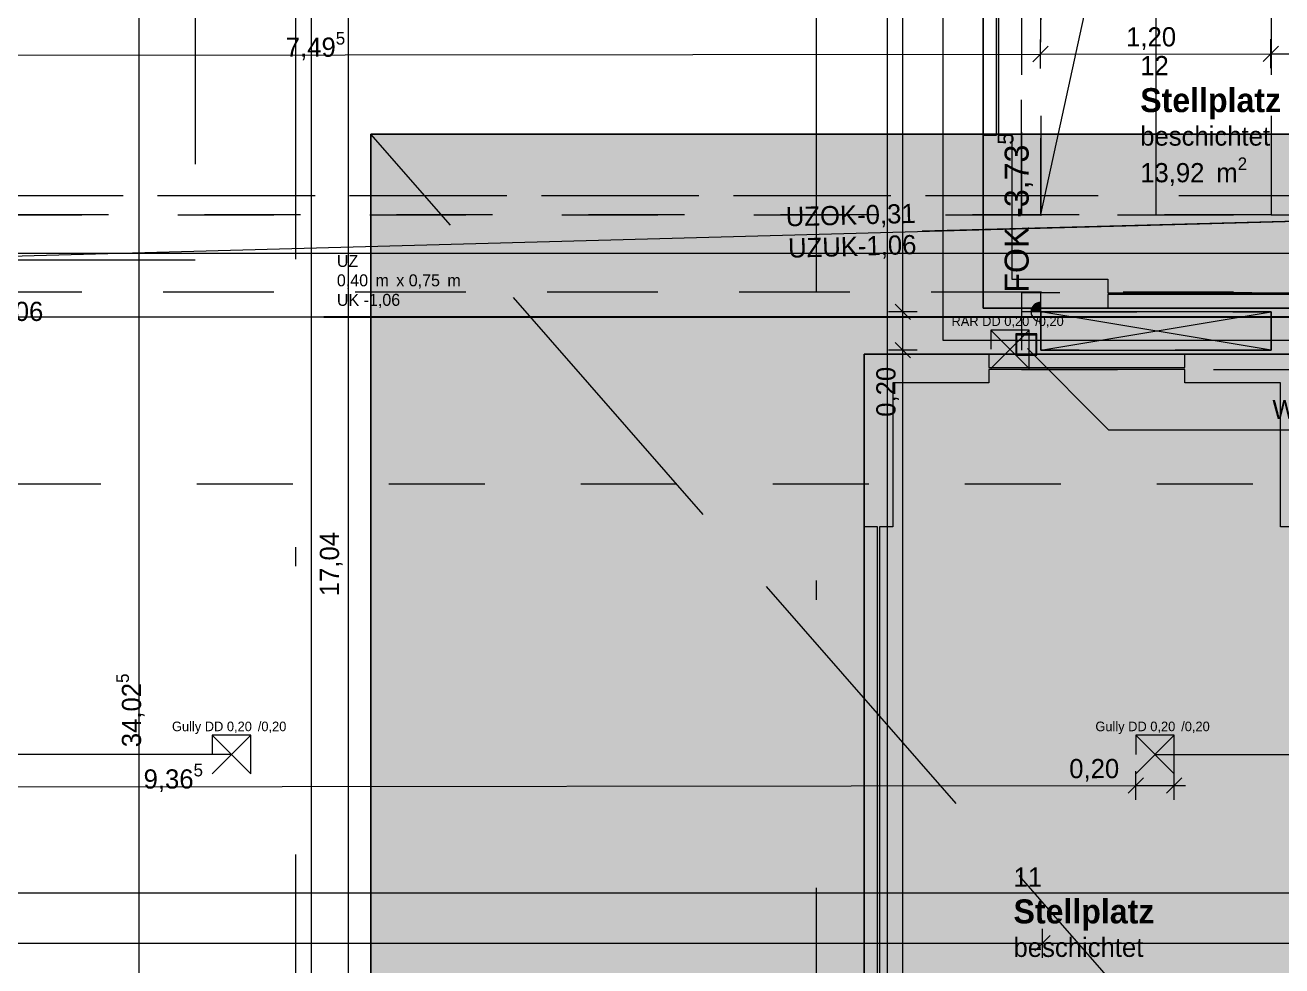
# Model space of a CAD drawing. Header units: metres. Extents: x -14 to 130, y -38 to 4.
# Drawn here: x 7.51 to 14.06, y -18.38 to -13.48 of the extents above; entities that cross this region are included whole.
import ezdxf

# ---------------------------------------------------------------- set-up
doc = ezdxf.new("R2010")
doc.units = ezdxf.units.M
doc.header["$MEASUREMENT"] = 0
for name, pattern in [('Baufluchtlinie', [0.013, 0.008, -0.005]), ('Kanal', [0.005, 0.003, -0.001, 0, -0.001]), ('Schnittlinie', [0.006, 0.003, -0.0015, 0, -0.0015]), ('Strichliert_1_-1', [2, 1, -1]), ('Strichlinie eng', [0.002, 0.0015, -0.0005]), ('Untersicht', [0.001, 0.0005, -0.0005])]:
    doc.linetypes.add(name, pattern=pattern)
for name, color, linetype in [('-1._KG PP_3_150 Stütze', 7, 'Continuous'), ('-1._KG PP_3_210 Decke', 7, 'Continuous'), ('-1._KG PP_3_220 Bodenaufbau', 7, 'Continuous'), ('-1._KG PP_3_250 Träger Unterzug', 7, 'Continuous'), ('-1._KG PP_3_270 Deckendurchbruchsymbol', 7, 'Continuous'), ('-1._KG PP_3_570 Beschriftung 3D', 7, 'Continuous'), ('-1._KG PP_3_810 Raum', 7, 'Continuous'), ('-1._KG PP_3_815 Raumbegrenzung', 7, 'Continuous'), ('-1._KG PP_3_851 Marker Schnitt', 7, 'Continuous'), ('-1._KG PP_3_860 Marker Änderung bis 26mmtt', 7, 'Continuous'), ('-1._KG PP_3_870 Dokumentation allgemein', 7, 'Continuous'), ('-1._KG PP_3_945 Einreichplan Beschriftung', 7, 'Continuous'), ('-1._KG PP_3_950 Polierplan Bemaßung', 7, 'Continuous'), ('-1._KG PP_3_Bemaßen_Sperrmaß 2D', 7, 'Continuous'), ('-1._KG PP_3_Gelände_Beschriftung Gelände', 7, 'Continuous'), ('-1._KG PP_3_Kataster Grenzpunkte_Grenzpunkt (GP) Hausecke_Kennzeichen', 7, 'Continuous'), ('-1._KG PP_3_Kataster Grenzpunkte_Grenzpunkt (GP) Hausecke_Punktnummer', 7, 'Continuous'), ('-1._KG PP_3_Kataster Grenzpunkte_Grenzpunkt (GP) Zeichen im Fels_Kennzeichen', 7, 'Continuous'), ('-1._KG PP_3_Kataster Grundstücke_Grundstück', 7, 'Continuous'), ('-1._KG PP_3_Neubau_840 Baulinien', 7, 'Continuous')]:
    doc.layers.add(name, color=color, linetype=linetype)
doc.styles.add('ERSTELLTER_STIL_5', font='')
doc.styles.add('ERSTELLTER_STIL_9', font='')
doc.styles.get('ERSTELLTER_STIL_5').set_extended_font_data('Eurostile')
doc.styles.get('ERSTELLTER_STIL_9').set_extended_font_data('Eurostile', bold=True)
doc.linetypes.add('GAS', pattern='A,0,[1,415_260415_PP_VA_1_2 -1 KG1.Shx,S=0.186508,R=0,X=0,Y=0],-26.5,0', length=26.5)
doc.linetypes.add('Wolke', pattern='A,0,[3,415_260415_PP_VA_1_2 -1 KG1.Shx,S=0.00023923,R=0,X=-3.85971e-06,Y=0.000734738],-0.03,0', length=0.03)

msp = doc.modelspace()

# ---------------------------------------------------------------- hatches: boundary and pattern name
at = {"layer": '-1._KG PP_3_150 Stütze', "linetype": 'Continuous', "lineweight": 13, "true_color": 0x3f7f02}
msp.add_hatch(color=76, dxfattribs=at).paths.add_polyline_path([(12.8, -15.175), (14, -15.175), (14, -14.975), (12.8, -14.975)])
at = {"layer": '-1._KG PP_3_570 Beschriftung 3D', "linetype": 'Continuous', "lineweight": 0, "true_color": 0x191100}
h = msp.add_hatch(color=28, dxfattribs=at)
h.paths.add_polyline_path([(13.15, -8.955), (12.5, -8.955), (12.5, -9.855), (12.57, -9.855), (12.57, -14.055), (12.5, -14.055), (12.5, -14.955), (13.15, -14.955), (13.15, -14.885), (14.17, -14.885), (14.17, -14.955), (14.82, -14.955), (14.82, -14.055), (14.75, -14.055), (14.75, -9.855), (14.82, -9.855), (14.82, -8.955), (14.17, -8.955), (14.17, -9.025), (13.15, -9.025)])
h.paths.add_polyline_path([(12.58, -14.055), (12.58, -9.855), (12.65, -9.855), (12.65, -9.105), (13.15, -9.105), (13.15, -9.035), (14.17, -9.035), (14.17, -9.105), (14.67, -9.105), (14.67, -9.855), (14.74, -9.855), (14.74, -14.055), (14.67, -14.055), (14.67, -14.805), (14.17, -14.805), (14.17, -14.875), (13.15, -14.875), (13.15, -14.805), (12.65, -14.805), (12.65, -14.055)], flags=0)
h = msp.add_hatch(color=28, dxfattribs=at)
h.paths.add_polyline_path([(11.95, -16.095), (11.95, -20.295), (11.88, -20.295), (11.88, -21.195), (12.53, -21.195), (12.53, -21.125), (13.55, -21.125), (13.55, -21.195), (14.2, -21.195), (14.2, -20.295), (14.13, -20.295), (14.13, -16.095), (14.2, -16.095), (14.2, -15.195), (13.55, -15.195), (13.55, -15.265), (12.53, -15.265), (12.53, -15.195), (11.88, -15.195), (11.88, -16.095)])
h.paths.add_polyline_path([(11.96, -20.295), (11.96, -16.095), (12.03, -16.095), (12.03, -15.345), (12.53, -15.345), (12.53, -15.275), (13.55, -15.275), (13.55, -15.345), (14.05, -15.345), (14.05, -16.095), (14.12, -16.095), (14.12, -20.295), (14.05, -20.295), (14.05, -21.045), (13.55, -21.045), (13.55, -21.115), (12.53, -21.115), (12.53, -21.045), (12.03, -21.045), (12.03, -20.295)], flags=0)
at = {"layer": '-1._KG PP_3_Gelände_Beschriftung Gelände', "linetype": 'Continuous', "lineweight": 0, "true_color": 0x0f1f00}
msp.add_hatch(color=88, dxfattribs=at).paths.add_polyline_path([(9.31, -22.05), (16.31, -22.05), (16.31, -14.05), (9.31, -14.05)])
at = {"layer": '-1._KG PP_3_Kataster Grenzpunkte_Grenzpunkt (GP) Hausecke_Kennzeichen', "linetype": 'Continuous', "lineweight": 0, "true_color": 0x000000}
msp.add_hatch(color=18, dxfattribs=at).paths.add_polyline_path([(12.8, -14.975), (12.8, -14.925), (12.7809, -14.9288), (12.7646, -14.9396), (12.7538, -14.9559), (12.75, -14.975)])

# ---------------------------------------------------------------- linework, layer by layer
at = {"layer": '-1._KG PP_3_150 Stütze', "color": 7, "linetype": 'Continuous', "lineweight": 13, "ltscale": 1000}
for p, q in [((12.8, -15.175), (14, -14.975)), ((14, -15.175), (12.8, -14.975))]:
    msp.add_line(p, q, dxfattribs=at)
at = {"layer": '-1._KG PP_3_150 Stütze', "color": 7, "linetype": 'Continuous', "lineweight": 18, "ltscale": 1000, "flags": 128}
msp.add_lwpolyline([(12.8, -15.175), (14, -15.175), (14, -14.975), (12.8, -14.975)], close=True, dxfattribs=at)
at = {"layer": '-1._KG PP_3_210 Decke', "color": 7, "linetype": 'Untersicht', "lineweight": 13, "ltscale": 1000, "true_color": 0xf4f4f4, "flags": 128}
msp.add_lwpolyline([(0.1444, -3.915), (0.1845, -14.87), (15.32, -14.87), (15.32, -6.225), (10.905, -6.225), (10.905, -6.065), (8.925, -6.065), (8.925, -4.045), (8.745, -4.045), (8.745, -3.915), (5.625, -3.915), (0.8144, -3.915)], close=True, dxfattribs=at)
at = {"layer": '-1._KG PP_3_210 Decke', "color": 8, "linetype": 'Untersicht', "lineweight": 13, "ltscale": 1000, "flags": 128}
msp.add_lwpolyline([(0.1831, -14.47), (0.185, -14.9998), (0.185, -21.895), (3.305, -21.895), (3.305, -22.165), (4.905, -22.165), (4.905, -24.32), (7.875, -24.32), (7.875, -23.85), (9.87, -23.85), (9.87, -24.32), (13.0067, -24.32), (12.9484, -23.92), (12.865, -23.92), (12.865, -21.895), (18.7604, -21.895), (18.7621, -21.495), (18.7694, -20.4274), (14.6603, -20.4274), (15.32, -17.3819), (15.32, -14.87), (15.32, -14.47)], close=True, dxfattribs=at)
at = {"layer": '-1._KG PP_3_220 Bodenaufbau', "color": 7, "linetype": 'Continuous', "lineweight": 13, "ltscale": 1000, "flags": 128}
for points in [[(12.8, -14.975), (12.8, -15.175)], [(14, -14.975), (12.8, -14.975)], [(14, -15.175), (14, -14.975)], [(12.8, -15.175), (14, -15.175)]]:
    msp.add_lwpolyline(points, dxfattribs=at)
at = {"layer": '-1._KG PP_3_250 Träger Unterzug', "color": 76, "linetype": 'GAS', "lineweight": 13, "ltscale": 1000, "true_color": 0x3f7f02}
for p, q in [((13.4, -8.955), (13.4, -14.47)), ((0.6538, -14.67), (15.32, -14.67))]:
    msp.add_line(p, q, dxfattribs=at)
at = {"layer": '-1._KG PP_3_250 Träger Unterzug', "color": 76, "linetype": 'Untersicht', "lineweight": 13, "ltscale": 1000, "true_color": 0x3f7f02, "flags": 128}
for points in [[(12.8, -8.955), (12.8, -14.47)], [(14, -8.955), (14, -14.47)], [(5.305, -14.47), (15.32, -14.47)], [(14, -14.47), (12.8, -14.47)], [(5.305, -14.87), (15.32, -14.87)]]:
    msp.add_lwpolyline(points, dxfattribs=at)
at = {"layer": '-1._KG PP_3_270 Deckendurchbruchsymbol', "color": 7, "linetype": 'Untersicht', "lineweight": 13, "ltscale": 1000}
for p, q in [((12.54, -15.27), (12.74, -15.07)), ((12.54, -15.07), (12.74, -15.27)), ((8.485, -17.38), (8.685, -17.18)), ((8.485, -17.18), (8.685, -17.38)), ((13.295, -17.38), (13.495, -17.18)), ((13.295, -17.18), (13.495, -17.38))]:
    msp.add_line(p, q, dxfattribs=at)
at = {"layer": '-1._KG PP_3_270 Deckendurchbruchsymbol', "color": 7, "linetype": 'Untersicht', "lineweight": 13, "ltscale": 1000, "flags": 128}
for points in [[(12.74, -15.27), (12.74, -15.07), (12.54, -15.07), (12.54, -15.27)], [(8.685, -17.38), (8.685, -17.18), (8.485, -17.18), (8.485, -17.38)], [(13.495, -17.38), (13.495, -17.18), (13.295, -17.18), (13.295, -17.38)]]:
    msp.add_lwpolyline(points, close=True, dxfattribs=at)
at = {"layer": '-1._KG PP_3_570 Beschriftung 3D', "color": 40, "linetype": 'Continuous', "lineweight": 0, "ltscale": 1000, "true_color": 0xffb300, "flags": 128}
for points in [[(12.57, -14.055), (12.57, -9.855)], [(12.58, -9.855), (12.58, -14.055)], [(12.5804, -9.855), (12.5804, -14.055)], [(12.5, -14.055), (12.57, -14.055)], [(12.5, -14.955), (12.5, -14.055)], [(12.58, -14.055), (12.65, -14.055)], [(12.65, -14.055), (12.65, -14.805)], [(12.6504, -14.055), (12.6504, -14.805)], [(12.65, -14.805), (13.15, -14.805)], [(13.15, -14.805), (13.15, -14.875)], [(13.1504, -14.805), (13.1504, -14.875)], [(13.15, -14.875), (14.17, -14.875)], [(13.15, -14.885), (13.15, -14.955)], [(14.17, -14.885), (13.15, -14.885)], [(13.1504, -14.885), (13.1504, -14.955)], [(13.15, -14.955), (12.5, -14.955)], [(11.88, -15.195), (12.53, -15.195)], [(11.88, -16.095), (11.88, -15.195)], [(12.53, -15.195), (12.53, -15.265)], [(12.5304, -15.195), (12.5304, -15.265)], [(13.55, -15.195), (14.2, -15.195)], [(13.55, -15.265), (13.55, -15.195)], [(12.53, -15.265), (13.55, -15.265)], [(12.53, -15.275), (12.53, -15.345)], [(13.55, -15.275), (12.53, -15.275)], [(12.5304, -15.275), (12.5304, -15.345)], [(13.55, -15.345), (13.55, -15.275)], [(12.03, -15.345), (12.03, -16.095)], [(12.53, -15.345), (12.03, -15.345)], [(12.0304, -15.345), (12.0304, -16.095)], [(14.05, -15.345), (13.55, -15.345)], [(14.05, -16.095), (14.05, -15.345)], [(11.95, -16.095), (11.88, -16.095)], [(11.95, -20.295), (11.95, -16.095)], [(12.03, -16.095), (11.96, -16.095)], [(11.96, -16.095), (11.96, -20.295)], [(11.9604, -16.095), (11.9604, -20.295)], [(14.12, -16.095), (14.05, -16.095)]]:
    msp.add_lwpolyline(points, dxfattribs=at)
at = {"layer": '-1._KG PP_3_810 Raum', "color": 5, "linetype": 'Continuous', "lineweight": 0, "ltscale": 1000, "flags": 128}
for points in [[(12.5, -8.955), (12.5, -14.955), (14.82, -14.955), (14.82, -8.955)], [(11.88, -15.195), (11.88, -21.195), (14.2, -21.195), (14.2, -15.195)]]:
    msp.add_lwpolyline(points, close=True, dxfattribs=at)
at = {"layer": '-1._KG PP_3_815 Raumbegrenzung', "color": 5, "linetype": 'Continuous', "lineweight": 0, "ltscale": 1000, "flags": 128}
for points in [[(12.5, -14.955), (12.5, -8.955), (14.82, -8.955), (14.82, -14.955)], [(11.88, -21.195), (11.88, -15.195), (14.2, -15.195), (14.2, -21.195)]]:
    msp.add_lwpolyline(points, close=True, dxfattribs=at)
at = {"layer": '-1._KG PP_3_851 Marker Schnitt', "color": 7, "linetype": 'Schnittlinie', "lineweight": 13, "ltscale": 1000}
for p, q in [((11.63, -5.7741), (11.63, -35.645)), ((8.9179, -11.7), (8.9179, -29.1277))]:
    msp.add_line(p, q, dxfattribs=at)
at = {"layer": '-1._KG PP_3_860 Marker Änderung bis 26mmtt', "color": 200, "linetype": 'Wolke', "lineweight": 13, "ltscale": 1000, "true_color": 0xd600ff}
for p, q in [((12.2904, -8.865), (12.2904, -15.1218)), ((12.2904, -15.1218), (14.8825, -15.1218))]:
    msp.add_line(p, q, dxfattribs=at)
at = {"layer": '-1._KG PP_3_870 Dokumentation allgemein', "color": 140, "linetype": 'Strichlinie eng', "lineweight": 0, "ltscale": 1000, "true_color": 0x00b9ff, "flags": 128}
msp.add_lwpolyline([(8.395, -8.705), (8.395, -14.705), (5.875, -14.705), (5.875, -8.705)], close=True, dxfattribs=at)
at = {"layer": '-1._KG PP_3_Bemaßen_Sperrmaß 2D', "color": 5, "linetype": 'GAS', "lineweight": 0, "ltscale": 1000}
for p, q in [((9, 3), (9, -36)), ((12, 3), (12, -36)), ((-1.5, -15), (21, -15)), ((-1.5, -18), (21, -18))]:
    msp.add_line(p, q, dxfattribs=at)
at = {"layer": '-1._KG PP_3_Gelände_Beschriftung Gelände', "color": 7, "linetype": 'Continuous', "lineweight": 18, "ltscale": 1000, "flags": 128}
for points in [[(9.31, -14.05), (16.31, -14.05)], [(9.31, -22.05), (9.31, -14.05)], [(9.31, -14.05), (9.31, -22.05)], [(16.31, -14.05), (9.31, -14.05)]]:
    msp.add_lwpolyline(points, dxfattribs=at)
at = {"layer": '-1._KG PP_3_Gelände_Beschriftung Gelände', "color": 76, "linetype": 'Strichlinie eng', "lineweight": 13, "ltscale": 1000, "true_color": 0x3f7f02, "flags": 128}
msp.add_lwpolyline([(16.31, -22.05), (9.31, -14.05)], dxfattribs=at)
at = {"layer": '-1._KG PP_3_Kataster Grenzpunkte_Grenzpunkt (GP) Hausecke_Kennzeichen', "color": 76, "linetype": 'Continuous', "lineweight": 13, "ltscale": 1000, "true_color": 0x3f7f02}
for p, q in [((8.1042, -34.025), (8.1042, 0)), ((12.8383, -13.5921), (12.7584, -13.6722)), ((12.7984, -13.7072), (12.7983, -13.5572)), ((14.0383, -13.5906), (13.9584, -13.6707)), ((13.9984, -13.7057), (13.9982, -13.5557)), ((5.3046, -13.6415), (12.7984, -13.6322)), ((12.7984, -13.6322), (13.9983, -13.6307)), ((13.9983, -13.6307), (15.1203, -13.6293)), ((12.81, -18.338), (12.81, -18.188)), ((0, -18.263), (12.81, -18.263)), ((12.85, -18.223), (12.77, -18.303)), ((12.81, -18.263), (18.9103, -18.263))]:
    msp.add_line(p, q, dxfattribs=at)
at = {"layer": '-1._KG PP_3_Kataster Grenzpunkte_Grenzpunkt (GP) Hausecke_Kennzeichen', "color": 6, "linetype": 'Continuous', "lineweight": 13, "ltscale": 1000, "true_color": 0xfb02fe}
for p, q in [((12.0822, -14.975), (12.0822, -8.955)), ((12.1572, -14.975), (12.0072, -14.975)), ((12.0422, -14.935), (12.1222, -15.015)), ((12.0822, -15.175), (12.0822, -14.975)), ((12.1572, -15.175), (12.0072, -15.175)), ((12.0422, -15.135), (12.1222, -15.215)), ((12.0822, -21.495), (12.0822, -15.175)), ((13.335, -17.4015), (13.2551, -17.4816)), ((13.2952, -17.5165), (13.295, -17.3665)), ((13.4551, -17.4813), (13.535, -17.4012)), ((13.4952, -17.5163), (13.495, -17.3663)), ((3.932, -17.4532), (13.2951, -17.4415)), ((13.2951, -17.4415), (13.4951, -17.4413)), ((13.4951, -17.4413), (13.5551, -17.4412))]:
    msp.add_line(p, q, dxfattribs=at)
at = {"layer": '-1._KG PP_3_Kataster Grenzpunkte_Grenzpunkt (GP) Hausecke_Kennzeichen', "color": 7, "linetype": 'Strichliert_1_-1', "lineweight": 13, "ltscale": 1000}
for p, q in [((12.8005, -14.4676), (14, -8.955)), ((0.6563, -14.8699), (15.32, -14.47)), ((15.32, -14.47), (12.1834, -14.5554))]:
    msp.add_line(p, q, dxfattribs=at)
at = {"layer": '-1._KG PP_3_Kataster Grenzpunkte_Grenzpunkt (GP) Hausecke_Kennzeichen', "color": 7, "linetype": 'Continuous', "lineweight": 13, "ltscale": 1000}
for p, q in [((12.8, -15.075), (12.8, -14.875)), ((12.8, -14.975), (12.7, -14.975))]:
    msp.add_line(p, q, dxfattribs=at)
msp.add_circle((12.8, -14.47), 0.0025, dxfattribs=at)
msp.add_arc((12.8, -14.975), 0.05, 90, 270, dxfattribs=at)
at = {"layer": '-1._KG PP_3_Kataster Grenzpunkte_Grenzpunkt (GP) Hausecke_Punktnummer', "color": 8, "linetype": 'Continuous', "lineweight": 13, "ltscale": 1000, "true_color": 0x7e7f7f}
msp.add_line((9.1926, -7.735), (9.1926, -24.7782), dxfattribs=at)
at = {"layer": '-1._KG PP_3_Kataster Grenzpunkte_Grenzpunkt (GP) Zeichen im Fels_Kennzeichen', "color": 171, "linetype": 'Kanal', "lineweight": 13, "ltscale": 1000, "true_color": 0x6c6cff, "flags": 128}
for points in [[(12.52, -21.19), (12.52, -19.5581), (14.9953, -17.0828), (14.9953, -12.0784)], [(12.7316, -15.1666), (13.1524, -15.5885), (14.8306, -15.5885), (14.9953, -15.4238)], [(8.585, -17.28), (5.9065, -17.28), (5.4314, -17.7552)], [(13.395, -17.28), (14.7981, -17.28)]]:
    msp.add_lwpolyline(points, dxfattribs=at)
at = {"layer": '-1._KG PP_3_Kataster Grenzpunkte_Grenzpunkt (GP) Zeichen im Fels_Kennzeichen', "color": 171, "linetype": 'Untersicht', "lineweight": 13, "ltscale": 1000, "true_color": 0x6c6cff, "flags": 128}
for points in [[(12.67, -15.2), (12.78, -15.2), (12.78, -15.09), (12.67, -15.09)], [(12.675, -15.095), (12.775, -15.095), (12.775, -15.195), (12.675, -15.195)]]:
    msp.add_lwpolyline(points, close=True, dxfattribs=at)
at = {"layer": '-1._KG PP_3_Kataster Grundstücke_Grundstück', "color": 30, "linetype": 'Untersicht', "lineweight": 13, "ltscale": 1000, "true_color": 0xff6400, "flags": 128}
for points in [[(14.1, -14.47), (14.1, -8.955), (12.7, -8.955), (12.7, -14.47)], [(12.7, -14.47), (12.8, -14.47), (12.8, -8.955), (12.7, -8.955)], [(14, -14.47), (14.1, -14.47), (14.1, -8.955), (14, -8.955)], [(14.1, -14.37), (12.7, -14.37), (12.7, -14.47), (14.1, -14.47)], [(12.7, -15.275), (14.1, -15.275), (14.1, -14.875), (12.7, -14.875)], [(12.7, -15.275), (14.1, -15.275), (14.1, -14.875), (12.7, -14.875)]]:
    msp.add_lwpolyline(points, close=True, dxfattribs=at)
for points in [[(12.7, -14.37), (12.7, -9.055)], [(5.405, -14.37), (5.405, -14.47), (12.7, -14.47), (12.7, -14.37)], [(12.7, -14.37), (5.405, -14.37)], [(15.02, -14.37), (5.405, -14.37)], [(15.02, -14.37), (5.405, -14.37)], [(12.8, -15.175), (12.8, -14.975)], [(12.8, -14.975), (14, -14.975)], [(14, -14.975), (14, -15.175)], [(14, -15.175), (12.8, -15.175)], [(5.405, -15.87), (15.02, -15.87)], [(5.405, -15.87), (15.02, -15.87)]]:
    msp.add_lwpolyline(points, dxfattribs=at)
at = {"layer": '-1._KG PP_3_Neubau_840 Baulinien', "color": 1, "linetype": 'Baufluchtlinie', "lineweight": 25, "ltscale": 1000, "true_color": 0xfb0106, "flags": 128}
msp.add_lwpolyline([(-3.9335, -14.9777), (0, -15), (18.9876, -15.0005), (22.8486, -15.0037)], dxfattribs=at)

# ---------------------------------------------------------------- texts
at = {"layer": '-1._KG PP_3_270 Deckendurchbruchsymbol', "color": 1, "linetype": 'Continuous', "lineweight": 0, "char_height": 0.05, "attachment_point": 8, "style": 'ERSTELLTER_STIL_5'}
for s, insert in [('\\A1;{\\pqc;\\pt0;\\fEurostile|b0|i0|c0|p0;\\W1.000000;RAR DD 0,20\\fEurostile|b0|i0|c0|p0;\\W1.000000;\\A1{\\H.66x;\\S^  ;}\\fEurostile|b0|i0|c0|p0;\\W1.000000; /0,20\\fEurostile|b0|i0|c0|p0;\\W1.000000;\\A1{\\H.66x;\\S^  ;}\\fEurostile|b0|i0|c0|p0;\\W1.000000;\\fEurostile|b0|i0|c0|p0;\\W1.000000;\\A1{\\H.66x;\\S^  ;}}', (12.64, -15.0631)), ('\\A1;{\\pqc;\\pt0;\\fEurostile|b0|i0|c0|p0;\\W1.000000;Gully DD 0,20\\fEurostile|b0|i0|c0|p0;\\W1.000000;\\A1{\\H.66x;\\S^  ;}\\fEurostile|b0|i0|c0|p0;\\W1.000000; /0,20\\fEurostile|b0|i0|c0|p0;\\W1.000000;\\A1{\\H.66x;\\S^  ;}\\fEurostile|b0|i0|c0|p0;\\W1.000000;\\fEurostile|b0|i0|c0|p0;\\W1.000000;\\A1{\\H.66x;\\S^  ;}}', (8.585, -17.1738)), ('\\A1;{\\pqc;\\pt0;\\fEurostile|b0|i0|c0|p0;\\W1.000000;Gully DD 0,20\\fEurostile|b0|i0|c0|p0;\\W1.000000;\\A1{\\H.66x;\\S^  ;}\\fEurostile|b0|i0|c0|p0;\\W1.000000; /0,20\\fEurostile|b0|i0|c0|p0;\\W1.000000;\\A1{\\H.66x;\\S^  ;}\\fEurostile|b0|i0|c0|p0;\\W1.000000;\\fEurostile|b0|i0|c0|p0;\\W1.000000;\\A1{\\H.66x;\\S^  ;}}', (13.395, -17.1738))]:
    msp.add_mtext(s, dxfattribs=dict(at, insert=insert))
at = {"layer": '-1._KG PP_3_810 Raum', "color": 7, "linetype": 'Continuous', "lineweight": 13, "attachment_point": 1}
for s, insert, char_height, style in [('\\A1;{\\pql;\\pt0;\\fEurostile|b0|i0|c0|p0;\\W1.000000;12}', (13.3184, -13.6427), 0.1, 'ERSTELLTER_STIL_5'), ('\\A1;{\\pql;\\pt0;\\fEurostile|b1|i0|c0|p0;\\W1.000000;Stellplatz}', (13.3184, -13.8099), 0.125, 'ERSTELLTER_STIL_9'), ('\\A1;{\\pql;\\pt0;\\fEurostile|b0|i0|c0|p0;\\W1.000000;beschichtet}', (13.3184, -14.0094), 0.1, 'ERSTELLTER_STIL_5'), ('\\A1;{\\pql;\\pt0,0.05;\\fEurostile|b0|i0|c0|p0;\\W1.000000;13,92\\fEurostile|b0|i0|c0|p0;\\W1.000000;\\A1{\\H.66x;\\S^  ;}\\fEurostile|b0|i0|c0|p0;\\W1.000000; m\\fEurostile|b0|i0|c0|p0;\\W1.000000;\\A1{\\H.66x;\\S2^  ;}}', (13.3184, -14.1709), 0.1, 'ERSTELLTER_STIL_5'), ('\\A1;{\\pql;\\pt0;\\fEurostile|b0|i0|c0|p0;\\W1.000000;11}', (12.6584, -17.8684), 0.1, 'ERSTELLTER_STIL_5'), ('\\A1;{\\pql;\\pt0;\\fEurostile|b1|i0|c0|p0;\\W1.000000;Stellplatz}', (12.6584, -18.0346), 0.125, 'ERSTELLTER_STIL_9'), ('\\A1;{\\pql;\\pt0;\\fEurostile|b0|i0|c0|p0;\\W1.000000;beschichtet}', (12.6584, -18.2341), 0.1, 'ERSTELLTER_STIL_5')]:
    msp.add_mtext(s, dxfattribs=dict(at, insert=insert, char_height=char_height, style=style))
at = {"layer": '-1._KG PP_3_945 Einreichplan Beschriftung', "color": 7, "linetype": 'Continuous', "lineweight": 13, "char_height": 0.0625, "attachment_point": 1, "style": 'ERSTELLTER_STIL_5'}
for s, insert in [('\\A1;{\\pql;\\pt0,1;\\fEurostile|b0|i0|c0|p0;\\W1.000000;UZ\\fEurostile|b0|i0|c0|p0;\\W1.000000;\\A1{\\H.66x;\\S^  ;}\\fEurostile|b0|i0|c0|p0;\\W1.000000;\\fEurostile|b0|i0|c0|p0;\\W1.000000;\\A1{\\H.66x;\\S^  ;}\\fEurostile|b0|i0|c0|p0;\\W1.000000;\\fEurostile|b0|i0|c0|p0;\\W1.000000;\\fEurostile|b0|i0|c0|p0;\\W1.000000;\\fEurostile|b0|i0|c0|p0;\\W1.000000;\\fEurostile|b0|i0|c0|p0;\\W1.000000;\\fEurostile|b0|i0|c0|p0;\\W1.000000;\\fEurostile|b0|i0|c0|p0;\\W1.000000;\\A1{\\H.66x;\\S^  ;}\\fEurostile|b0|i0|c0|p0;\\W1.000000;\\fEurostile|b0|i0|c0|p0;\\W1.000000;\\A1{\\H.66x;\\S^  ;}\\fEurostile|b0|i0|c0|p0;\\W1.000000;\\fEurostile|b0|i0|c0|p0;\\W1.000000;\\fEurostile|b0|i0|c0|p0;\\W1.000000;\\fEurostile|b0|i0|c0|p0;\\W1.000000;\\fEurostile|b0|i0|c0|p0;\\W1.000000;\\fEurostile|b0|i0|c0|p0;\\W1.000000;\\fEurostile|b0|i0|c0|p0;\\W1.000000;\\A1{\\H.66x;\\S^  ;}\\fEurostile|b0|i0|c0|p0;\\W1.000000;\\fEurostile|b0|i0|c0|p0;\\W1.000000;\\A1{\\H.66x;\\S^  ;}\\fEurostile|b0|i0|c0|p0;\\W1.000000;\\fEurostile|b0|i0|c0|p0;\\W1.000000;\\fEurostile|b0|i0|c0|p0;\\W1.000000;\\fEurostile|b0|i0|c0|p0;\\W1.000000;\\fEurostile|b0|i0|c0|p0;\\W1.000000;\\fEurostile|b0|i0|c0|p0;\\W1.000000;\\fEurostile|b0|i0|c0|p0;\\W1.000000;\\A1{\\H.66x;\\S^  ;}\\fEurostile|b0|i0|c0|p0;\\W1.000000;\\fEurostile|b0|i0|c0|p0;\\W1.000000;\\A1{\\H.66x;\\S^  ;}\\fEurostile|b0|i0|c0|p0;\\W1.000000;\\fEurostile|b0|i0|c0|p0;\\W1.000000;\\fEurostile|b0|i0|c0|p0;\\W1.000000;\\fEurostile|b0|i0|c0|p0;\\W1.000000;\\fEurostile|b0|i0|c0|p0;\\W1.000000;\\fEurostile|b0|i0|c0|p0;\\W1.000000;\\fEurostile|b0|i0|c0|p0;\\W1.000000;\\A1{\\H.66x;\\S^  ;}\\fEurostile|b0|i0|c0|p0;\\W1.000000;\\fEurostile|b0|i0|c0|p0;\\W1.000000;\\A1{\\H.66x;\\S^  ;}\\fEurostile|b0|i0|c0|p0;\\W1.000000;\\fEurostile|b0|i0|c0|p0;\\W1.000000;\\fEurostile|b0|i0|c0|p0;\\W1.000000;\\fEurostile|b0|i0|c0|p0;\\W1.000000;\\fEurostile|b0|i0|c0|p0;\\W1.000000;\\fEurostile|b0|i0|c0|p0;\\W1.000000;\\fEurostile|b0|i0|c0|p0;\\W1.000000;\\A1{\\H.66x;\\S^  ;}\\fEurostile|b0|i0|c0|p0;\\W1.000000;}', (9.1338, -14.6786)), ('\\A1;{\\pql;\\pt0,1;\\fEurostile|b0|i0|c0|p0;\\W1.000000;0,40\\fEurostile|b0|i0|c0|p0;\\W1.000000;\\A1{\\H.66x;\\S^  ;}\\fEurostile|b0|i0|c0|p0;\\W1.000000; m\\fEurostile|b0|i0|c0|p0;\\W1.000000;\\A1{\\H.66x;\\S^  ;}\\fEurostile|b0|i0|c0|p0;\\W1.000000; x \\fEurostile|b0|i0|c0|p0;\\W1.000000;\\fEurostile|b0|i0|c0|p0;\\W1.000000;\\fEurostile|b0|i0|c0|p0;\\W1.000000;\\fEurostile|b0|i0|c0|p0;\\W1.000000;\\fEurostile|b0|i0|c0|p0;\\W1.000000;0,75\\fEurostile|b0|i0|c0|p0;\\W1.000000;\\A1{\\H.66x;\\S^  ;}\\fEurostile|b0|i0|c0|p0;\\W1.000000; m\\fEurostile|b0|i0|c0|p0;\\W1.000000;\\A1{\\H.66x;\\S^  ;}\\fEurostile|b0|i0|c0|p0;\\W1.000000;\\fEurostile|b0|i0|c0|p0;\\W1.000000;\\fEurostile|b0|i0|c0|p0;\\W1.000000;\\fEurostile|b0|i0|c0|p0;\\W1.000000;\\fEurostile|b0|i0|c0|p0;\\W1.000000;\\fEurostile|b0|i0|c0|p0;\\W1.000000;\\fEurostile|b0|i0|c0|p0;\\W1.000000;\\A1{\\H.66x;\\S^  ;}\\fEurostile|b0|i0|c0|p0;\\W1.000000;\\fEurostile|b0|i0|c0|p0;\\W1.000000;\\A1{\\H.66x;\\S^  ;}\\fEurostile|b0|i0|c0|p0;\\W1.000000;\\fEurostile|b0|i0|c0|p0;\\W1.000000;\\fEurostile|b0|i0|c0|p0;\\W1.000000;\\fEurostile|b0|i0|c0|p0;\\W1.000000;\\fEurostile|b0|i0|c0|p0;\\W1.000000;\\fEurostile|b0|i0|c0|p0;\\W1.000000;\\fEurostile|b0|i0|c0|p0;\\W1.000000;\\A1{\\H.66x;\\S^  ;}\\fEurostile|b0|i0|c0|p0;\\W1.000000;\\fEurostile|b0|i0|c0|p0;\\W1.000000;\\A1{\\H.66x;\\S^  ;}\\fEurostile|b0|i0|c0|p0;\\W1.000000;\\fEurostile|b0|i0|c0|p0;\\W1.000000;\\fEurostile|b0|i0|c0|p0;\\W1.000000;\\fEurostile|b0|i0|c0|p0;\\W1.000000;\\fEurostile|b0|i0|c0|p0;\\W1.000000;\\fEurostile|b0|i0|c0|p0;\\W1.000000;\\fEurostile|b0|i0|c0|p0;\\W1.000000;\\A1{\\H.66x;\\S^  ;}\\fEurostile|b0|i0|c0|p0;\\W1.000000;\\fEurostile|b0|i0|c0|p0;\\W1.000000;\\A1{\\H.66x;\\S^  ;}\\fEurostile|b0|i0|c0|p0;\\W1.000000;\\fEurostile|b0|i0|c0|p0;\\W1.000000;\\fEurostile|b0|i0|c0|p0;\\W1.000000;\\fEurostile|b0|i0|c0|p0;\\W1.000000;\\fEurostile|b0|i0|c0|p0;\\W1.000000;\\fEurostile|b0|i0|c0|p0;\\W1.000000;\\fEurostile|b0|i0|c0|p0;\\W1.000000;\\A1{\\H.66x;\\S^  ;}\\fEurostile|b0|i0|c0|p0;\\W1.000000;}', (9.1338, -14.7795)), ('\\A1;{\\pql;\\fEurostile|b0|i0|c0|p0;\\W1.000000;UK\\fEurostile|b0|i0|c0|p0;\\W1.000000; \\fEurostile|b0|i0|c0|p0;\\W1.000000;-1,06}', (9.1338, -14.8811))]:
    msp.add_mtext(s, dxfattribs=dict(at, insert=insert))
at = {"layer": '-1._KG PP_3_950 Polierplan Bemaßung', "color": 76, "linetype": 'Continuous', "lineweight": 13, "true_color": 0x3f7f02, "insert": (13.2451, -13.6116), "char_height": 0.1, "width": 0.306373, "attachment_point": 7, "rotation": 0.07141, "style": 'ERSTELLTER_STIL_5'}
msp.add_mtext('\\A1;{\\pql;\\fEurostile|b0|i0|c0|p0;\\W1.000000;1,20}', dxfattribs=at)
at = {"layer": '-1._KG PP_3_950 Polierplan Bemaßung', "color": 6, "linetype": 'Continuous', "lineweight": 13, "true_color": 0xfb02fe, "char_height": 0.1, "width": 0.306373, "attachment_point": 7, "style": 'ERSTELLTER_STIL_5'}
for insert, rotation in [((12.0622, -15.5214), 90), ((12.9487, -17.422), 0.07141)]:
    msp.add_mtext('\\A1;{\\pql;\\fEurostile|b0|i0|c0|p0;\\W1.000000;0,20}', dxfattribs=dict(at, insert=insert, rotation=rotation))
at = {"layer": '-1._KG PP_3_Kataster Grenzpunkte_Grenzpunkt (GP) Hausecke_Kennzeichen', "color": 76, "linetype": 'Continuous', "lineweight": 13, "true_color": 0x3f7f02, "char_height": 0.1, "attachment_point": 7, "style": 'ERSTELLTER_STIL_5'}
for s, insert, rotation in [('\\A1;{\\pql;\\fEurostile|b0|i0|c0|p0;\\W1.000000;7,49\\fEurostile|b0|i0|c0|p0;\\W1.000000;\\A1{\\H.66x;\\S5^  ;}}', (8.868, -13.676), 0.07141), ('\\A1;{\\pql;\\fEurostile|b0|i0|c0|p0;\\W1.000000;34,02\\fEurostile|b0|i0|c0|p0;\\W1.000000;\\A1{\\H.66x;\\S5^  ;}}', (8.1431, -17.242), 90)]:
    msp.add_mtext(s, dxfattribs=dict(at, insert=insert, rotation=rotation))
at = {"layer": '-1._KG PP_3_Kataster Grenzpunkte_Grenzpunkt (GP) Hausecke_Kennzeichen', "color": 6, "linetype": 'Continuous', "lineweight": 13, "true_color": 0xfb02fe, "attachment_point": 7, "style": 'ERSTELLTER_STIL_5'}
for s, insert, char_height, rotation in [('\\A1;{\\pql;\\fEurostile|b0|i0|c0|p0;\\W1.000000;FOK -3,73\\fEurostile|b0|i0|c0|p0;\\W1.000000;\\A1{\\H.66x;\\S5^  ;}}', (12.7737, -14.875), 0.125, 90), ('\\A1;{\\pql;\\fEurostile|b0|i0|c0|p0;\\W1.000000;9,36\\fEurostile|b0|i0|c0|p0;\\W1.000000;\\A1{\\H.66x;\\S5^  ;}}', (8.1272, -17.4867), 0.1, 0.07141)]:
    msp.add_mtext(s, dxfattribs=dict(at, insert=insert, char_height=char_height, rotation=rotation))
at = {"layer": '-1._KG PP_3_Kataster Grenzpunkte_Grenzpunkt (GP) Hausecke_Kennzeichen', "color": 7, "linetype": 'Continuous', "lineweight": 13, "char_height": 0.1, "rotation": 1.55906, "style": 'ERSTELLTER_STIL_5'}
for s, insert, attachment_point in [('\\A1;{\\pqr;\\pt0,1;\\fEurostile|b0|i0|c0|p0;\\W1.000000; UZOK}', (11.8421, -14.4198), 3), ('\\A1;{\\pql;\\pt0,1;\\fEurostile|b0|i0|c0|p0;\\W1.000000;-0,31\\fEurostile|b0|i0|c0|p0;\\W1.000000;\\A1{\\H.66x;\\S^  ;}\\fEurostile|b0|i0|c0|p0;\\W1.000000;\\fEurostile|b0|i0|c0|p0;\\W1.000000;\\A1{\\H.66x;\\S^  ;}\\fEurostile|b0|i0|c0|p0;\\W1.000000;\\fEurostile|b0|i0|c0|p0;\\W1.000000;\\fEurostile|b0|i0|c0|p0;\\W1.000000;\\fEurostile|b0|i0|c0|p0;\\W1.000000;\\fEurostile|b0|i0|c0|p0;\\W1.000000;\\fEurostile|b0|i0|c0|p0;\\W1.000000;\\fEurostile|b0|i0|c0|p0;\\W1.000000;\\A1{\\H.66x;\\S^  ;}\\fEurostile|b0|i0|c0|p0;\\W1.000000;\\fEurostile|b0|i0|c0|p0;\\W1.000000;\\A1{\\H.66x;\\S^  ;}\\fEurostile|b0|i0|c0|p0;\\W1.000000;\\fEurostile|b0|i0|c0|p0;\\W1.000000;\\fEurostile|b0|i0|c0|p0;\\W1.000000;\\fEurostile|b0|i0|c0|p0;\\W1.000000;\\fEurostile|b0|i0|c0|p0;\\W1.000000;\\fEurostile|b0|i0|c0|p0;\\W1.000000;\\fEurostile|b0|i0|c0|p0;\\W1.000000;\\A1{\\H.66x;\\S^  ;}\\fEurostile|b0|i0|c0|p0;\\W1.000000;\\fEurostile|b0|i0|c0|p0;\\W1.000000;\\A1{\\H.66x;\\S^  ;}\\fEurostile|b0|i0|c0|p0;\\W1.000000;\\fEurostile|b0|i0|c0|p0;\\W1.000000;\\fEurostile|b0|i0|c0|p0;\\W1.000000;\\fEurostile|b0|i0|c0|p0;\\W1.000000;\\fEurostile|b0|i0|c0|p0;\\W1.000000;\\fEurostile|b0|i0|c0|p0;\\W1.000000;\\fEurostile|b0|i0|c0|p0;\\W1.000000;\\A1{\\H.66x;\\S^  ;}\\fEurostile|b0|i0|c0|p0;\\W1.000000;\\fEurostile|b0|i0|c0|p0;\\W1.000000;\\fEurostile|b0|i0|c0|p0;\\W1.000000;\\fEurostile|b0|i0|c0|p0;\\W1.000000;\\fEurostile|b0|i0|c0|p0;\\W1.000000;\\fEurostile|b0|i0|c0|p0;\\W1.000000;\\fEurostile|b0|i0|c0|p0;\\W1.000000;\\fEurostile|b0|i0|c0|p0;\\W1.000000;\\fEurostile|b0|i0|c0|p0;\\W1.000000;\\fEurostile|b0|i0|c0|p0;\\W1.000000;\\fEurostile|b0|i0|c0|p0;\\W1.000000;\\fEurostile|b0|i0|c0|p0;\\W1.000000;\\fEurostile|b0|i0|c0|p0;\\W1.000000;\\fEurostile|b0|i0|c0|p0;\\W1.000000;\\fEurostile|b0|i0|c0|p0;\\W1.000000;\\fEurostile|b0|i0|c0|p0;\\W1.000000;\\fEurostile|b0|i0|c0|p0;\\W1.000000;\\fEurostile|b0|i0|c0|p0;\\W1.000000;\\fEurostile|b0|i0|c0|p0;\\W1.000000;}', (11.8421, -14.4198), 1), ('\\A1;{\\pqr;\\pt0,1;\\fEurostile|b0|i0|c0|p0;\\W1.000000;UZUK}', (11.8466, -14.5833), 3), ('\\A1;{\\pql;\\pt0,1;\\fEurostile|b0|i0|c0|p0;\\W1.000000;-1,06\\fEurostile|b0|i0|c0|p0;\\W1.000000;\\A1{\\H.66x;\\S^  ;}\\fEurostile|b0|i0|c0|p0;\\W1.000000;\\fEurostile|b0|i0|c0|p0;\\W1.000000;\\A1{\\H.66x;\\S^  ;}\\fEurostile|b0|i0|c0|p0;\\W1.000000;\\fEurostile|b0|i0|c0|p0;\\W1.000000;\\fEurostile|b0|i0|c0|p0;\\W1.000000;\\fEurostile|b0|i0|c0|p0;\\W1.000000;\\fEurostile|b0|i0|c0|p0;\\W1.000000;\\fEurostile|b0|i0|c0|p0;\\W1.000000;\\fEurostile|b0|i0|c0|p0;\\W1.000000;\\A1{\\H.66x;\\S^  ;}\\fEurostile|b0|i0|c0|p0;\\W1.000000;\\fEurostile|b0|i0|c0|p0;\\W1.000000;\\A1{\\H.66x;\\S^  ;}\\fEurostile|b0|i0|c0|p0;\\W1.000000;\\fEurostile|b0|i0|c0|p0;\\W1.000000;\\fEurostile|b0|i0|c0|p0;\\W1.000000;\\fEurostile|b0|i0|c0|p0;\\W1.000000;\\fEurostile|b0|i0|c0|p0;\\W1.000000;\\fEurostile|b0|i0|c0|p0;\\W1.000000;\\fEurostile|b0|i0|c0|p0;\\W1.000000;\\A1{\\H.66x;\\S^  ;}\\fEurostile|b0|i0|c0|p0;\\W1.000000;\\fEurostile|b0|i0|c0|p0;\\W1.000000;\\A1{\\H.66x;\\S^  ;}\\fEurostile|b0|i0|c0|p0;\\W1.000000;\\fEurostile|b0|i0|c0|p0;\\W1.000000;\\fEurostile|b0|i0|c0|p0;\\W1.000000;\\fEurostile|b0|i0|c0|p0;\\W1.000000;\\fEurostile|b0|i0|c0|p0;\\W1.000000;\\fEurostile|b0|i0|c0|p0;\\W1.000000;\\fEurostile|b0|i0|c0|p0;\\W1.000000;\\A1{\\H.66x;\\S^  ;}\\fEurostile|b0|i0|c0|p0;\\W1.000000;\\fEurostile|b0|i0|c0|p0;\\W1.000000;\\fEurostile|b0|i0|c0|p0;\\W1.000000;\\fEurostile|b0|i0|c0|p0;\\W1.000000;\\fEurostile|b0|i0|c0|p0;\\W1.000000;\\fEurostile|b0|i0|c0|p0;\\W1.000000;\\fEurostile|b0|i0|c0|p0;\\W1.000000;\\fEurostile|b0|i0|c0|p0;\\W1.000000;\\fEurostile|b0|i0|c0|p0;\\W1.000000;\\fEurostile|b0|i0|c0|p0;\\W1.000000;\\fEurostile|b0|i0|c0|p0;\\W1.000000;\\fEurostile|b0|i0|c0|p0;\\W1.000000;\\fEurostile|b0|i0|c0|p0;\\W1.000000;\\fEurostile|b0|i0|c0|p0;\\W1.000000;\\fEurostile|b0|i0|c0|p0;\\W1.000000;\\fEurostile|b0|i0|c0|p0;\\W1.000000;\\fEurostile|b0|i0|c0|p0;\\W1.000000;\\fEurostile|b0|i0|c0|p0;\\W1.000000;\\fEurostile|b0|i0|c0|p0;\\W1.000000;}', (11.8465, -14.5823), 1)]:
    msp.add_mtext(s, dxfattribs=dict(at, insert=insert, attachment_point=attachment_point))
at = {"layer": '-1._KG PP_3_Kataster Grenzpunkte_Grenzpunkt (GP) Hausecke_Kennzeichen', "color": 7, "linetype": 'Continuous', "lineweight": 13, "insert": (6.8987, -15.041), "char_height": 0.1, "attachment_point": 7, "style": 'ERSTELLTER_STIL_5'}
msp.add_mtext('\\A1;{\\pql;\\fEurostile|b0|i0|c0|p0;\\W1.000000;UZ\\fEurostile|b0|i0|c0|p0;\\W1.000000;UK \\fEurostile|b0|i0|c0|p0;\\W1.000000;-1,06}', dxfattribs=at)
at = {"layer": '-1._KG PP_3_Kataster Grenzpunkte_Grenzpunkt (GP) Hausecke_Kennzeichen', "color": 30, "linetype": 'Continuous', "lineweight": 13, "true_color": 0xff6400, "insert": (14.0069, -15.5522), "char_height": 0.1, "attachment_point": 7, "style": 'ERSTELLTER_STIL_5'}
msp.add_mtext('\\A1;{\\pql;\\fEurostile|b0|i0|c0|p0;\\W1.000000;WD\\fEurostile|b0|i0|c0|p0;\\W1.000000;UK \\fEurostile|b0|i0|c0|p0;\\W1.000000;-1,66}', dxfattribs=at)
at = {"layer": '-1._KG PP_3_Kataster Grenzpunkte_Grenzpunkt (GP) Hausecke_Punktnummer', "color": 8, "linetype": 'Continuous', "lineweight": 13, "true_color": 0x7e7f7f, "insert": (9.1636, -16.4558), "char_height": 0.1, "attachment_point": 7, "rotation": 90, "style": 'ERSTELLTER_STIL_5'}
msp.add_mtext('\\A1;{\\pql;\\fEurostile|b0|i0|c0|p0;\\W1.000000;17,04}', dxfattribs=at)

doc.saveas('drawing.dxf')
